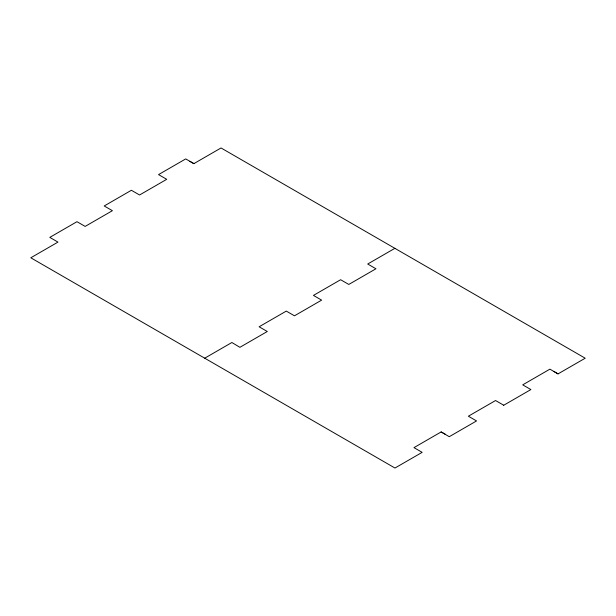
<?xml version="1.0" encoding="UTF-8"?>
<svg xmlns="http://www.w3.org/2000/svg" width="616" height="616" viewBox="0 0 616 616"><rect width="100%" height="100%" fill="white"/><g stroke="black" fill="none" stroke-linecap="round" stroke-linejoin="round"><path stroke-width="0.92" d="M189.782 161.3L193.855 163.648L221.036 147.963L585.2 358.212L558.027 373.897L553.984 371.525M204.712 358.196L231.885 342.504L239.886 347.324L267.29 331.5L259.12 326.78L286.294 311.095L294.471 315.808L321.629 300.131L313.452 295.411L340.633 279.726L348.802 284.446L375.945 268.776L367.706 264.018L394.879 248.325M445.299 434.272L441.141 431.939L413.967 447.632L422.145 452.352L394.964 468.037L30.8 257.788L57.973 242.103L49.804 237.383L76.977 221.691L85.154 226.411L112.389 210.687L104.212 205.967L131.393 190.275L139.562 194.995L166.72 179.318L158.551 174.597L185.724 158.913L193.901 163.625M503.711 405.259L530.884 389.566L522.715 384.846L549.888 369.161L558.065 373.874M503.726 405.243L495.557 400.523L468.376 416.216L476.553 420.936L449.264 436.69L441.141 431.939"/></g></svg>
